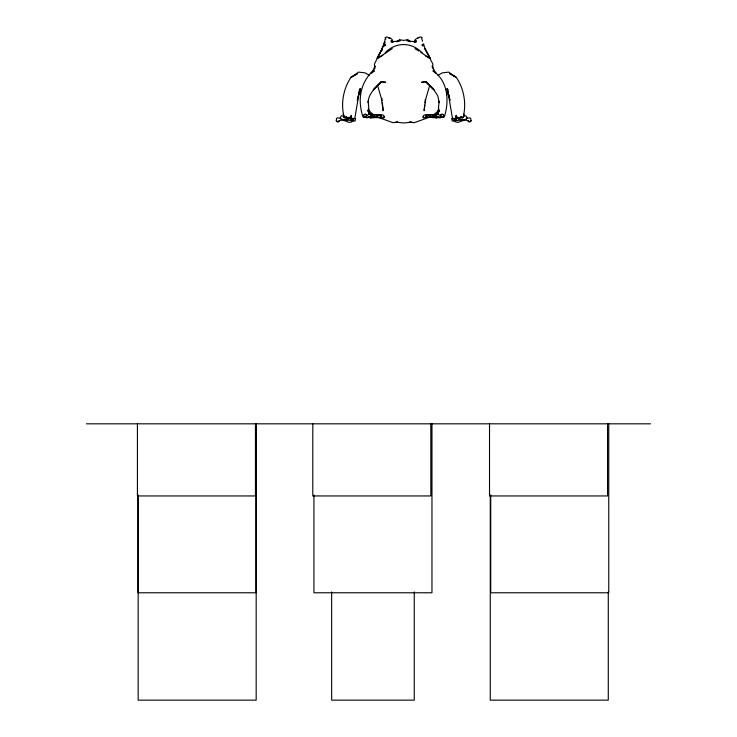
<?xml version="1.0" encoding="UTF-8"?>
<svg xmlns="http://www.w3.org/2000/svg" width="737" height="737" viewBox="0 0 737 737"><rect width="100%" height="100%" fill="white"/><g stroke="black" fill="none" stroke-linecap="round" stroke-linejoin="round"><path stroke-width="1.11" d="M432.748 67.887L432.812 63.962L424.89 48.725L430.15 58.241L424.954 48.32L423.526 43.944M447.571 89.177L446.843 94.981M400.255 40.811L399.408 40.461C400.771 40.885 398.441 39.715 399.38 40.867M453.983 119.763L453.697 120.886L456.894 120.067L454.674 119.947L455.917 120.877M455.89 118.408L456.111 115.331L455.733 118.445L456.028 117.321L454.775 119.007L457.17 116.833L454.241 119.191M424.687 105.096L424.088 110.743L425.866 98.574L429.634 85.621M424.927 102.839L425.286 99.449M374.691 68.873L375.069 65.934L371.992 72.935L373.631 70.043C360.338 82.71 357.325 99.292 362.853 116.593L363.967 117.478L367.266 117.137L365.211 116.99L366.667 117.607L377.224 117.017L376.966 115.212L375.815 114.521L373.899 115.258L370.858 115.193L373.512 115.322M354.746 118.786L359.582 89.969L357.307 100.416L360.181 88.818L359.205 90.006L360.43 88.947L361.185 89.73M423.664 44.183L422.955 45.666L422.209 44.229L422.909 45.657M368.021 102.683C368.417 93.599 375.548 87.546 381.425 81.512L373.281 89.813L381.499 81.936L385.746 82.332L381.471 81.448M463.241 117.33L464.052 114.042L463.297 116.372C466.595 103.456 463.822 88.385 456.314 77.385L449.819 73.645L456.314 77.385M347.413 118.556L347.274 119.108L346.814 118.768M407.893 40.867L408.095 40.222L407.017 40.811M384.456 41.76L382.319 48.32L374.46 63.962L374.543 68.863M368.436 117.284L368.647 116.722M384.954 42.396L384.622 43.234L385.036 39.393L385.626 38.591L385.967 38.96M347.164 119.965L347.468 118.325L346.768 117.119L345.202 117.745L345.082 118.666L345.266 119.551L346.648 120.269L347.836 119.772L341.01 119.403L340.236 117.423L341.452 115.755L342.917 116.031L343.893 117.404L346.666 117.082L345.579 117.469M414.332 41.539L415.152 39.522L418.634 37.513M460.128 118.832L460.22 120.03L461.196 120.269L462.007 119.551L462.081 117.745L461.261 117.017L459.999 117.57L459.796 119.182L460.625 120.269M383.691 117.763L384.069 116.98L383.691 117.763L369.044 117.496M384.364 45.657L384.217 44.653L384.364 45.657L385.064 44.229L384.226 45.712L383.618 44.183M353.419 119.523L353.585 120.886L350.379 120.067L352.608 119.947L351.365 120.877M436.571 115.018L438.708 111.167L438.018 113.673L439.086 101.153L439.252 102.683L437.704 95.617L433.586 89.463L429.708 85.51M350.959 77.385L357.454 73.645L350.959 77.385C343.46 88.385 340.678 103.456 343.976 116.372L343.23 114.042L344.032 117.33M436.967 114.65L439.602 110.439L436.829 114.843M439.178 109.085L436.7 112.31L433.282 115.027M384.954 37.854L386.833 36.85L390.113 38.545L388.639 37.513L390.463 38.131L392.121 39.522L392.941 41.539M364.778 117.017L363.783 116.649M446.088 89.73L446.852 88.947L448.078 90.006L447.101 88.818L449.975 100.416L447.921 91.01M350.508 119.606L350.932 118.629L349.67 118.279M353.041 120.601L355.059 121.043L355.409 118.786L353.852 118.27L352.876 119.053L353.041 120.601L351.577 121.964L349.071 122.434C346.141 121.025 340.899 119.053 338.928 121.061L339.25 120.693L338.384 121.937L336.348 121.006L336.514 118.39L337.325 117.892L341.084 118.381M383.784 117.561L384.263 117.119C384.382 113.691 379.933 115.147 377.952 115.331M371.632 116.732L368.924 117.45L373.871 116.98L368.961 117.423M440.192 115.506L441.693 114.373L440.238 115.322L436.396 113.802L435.3 115.727L435.926 116.824L437.41 116.75L436.571 117.036M383.433 46.33L382.033 48.135L382.153 50.273M352.129 76.722L358.55 72.115L364.87 72.816L369.283 75.321M417.87 38.038L420.44 36.85L422.329 37.854M415.521 41.079L416.212 40.59L414.212 41.594M370.794 73.304L374.378 70.844L372.249 72.3M385.221 52.732C395.566 41.852 411.716 41.852 422.061 52.732M392.296 48.642L377.519 58.352L382.862 55.293M346.648 120.269L348.242 117.312L347.901 118.252L346.473 118.906M396.884 41.539L399.611 39.687L403.636 40.415L407.662 39.687L410.389 41.539M437.99 75.321L442.412 72.816L448.722 72.115L455.144 76.722M429.846 117.082L414.314 122.674L410.684 122.287L403.636 122.968L396.589 122.287L392.959 122.674L377.436 117.082M344.713 117.708L346.132 116.99M436.645 114.751L438.451 113.922L433.531 115.046L426.548 114.585L425.507 116.934L439.298 117.505L433.411 116.98L439.298 117.505L435.364 117.183L436.461 117.349L435.65 116.732M374.341 116.851L370.315 117.856L381.766 116.934L380.725 114.585L373.742 115.046L368.832 113.922L371.531 115.156L374.396 115.359M397.003 41.816L398.938 41.032L390.932 41.852L393.005 42.221M368.343 117.017L371.347 116.824L372.01 114.898L370.877 113.802L367.044 115.322L365.589 114.373L367.081 115.506M437.649 113.949L433.402 115.221L438.451 113.922M437.041 116.879L438.93 117.017M425.802 81.448L421.527 82.332L425.774 81.936L433.992 89.813L425.857 81.512L428.934 84.727M433.061 115.433L435.991 114.843M423.591 117.763L423.213 116.98L423.591 117.763L426.907 117.247L436.958 117.856L435.051 117.533M397.538 122.029L394.875 122.517L397.529 122.149M414.277 42.221L416.341 41.852L408.335 41.032L410.269 41.816M438.727 117.321L430.049 117.017L430.307 115.212L431.467 114.521L433.374 115.258L436.415 115.193M432.877 115.359L435.742 115.156M433.761 115.322L435.53 115.23M438.478 117.505L436.848 117.515L440.606 117.607L442.062 116.99L440.007 117.137L443.315 117.478L444.429 116.593C449.423 100.748 447.939 80.665 432.905 70.844L436.488 73.304M86.469 423.821L650.531 423.821M368.795 117.505L370.435 117.515L368.555 117.321M466.189 118.381L469.948 117.892L470.759 118.39L470.925 121.006L468.898 121.937L468.023 120.693L468.354 121.061C466.374 119.053 461.141 121.025 458.211 122.434L455.696 121.964L454.259 120.619M429.321 115.331C427.349 115.147 422.9 113.691 423.01 117.119L423.489 117.561M409.744 122.149L412.398 122.517L409.735 122.029M372.259 115.036L374.212 115.433M457.603 118.279L456.581 118.307L456.461 119.366M368.832 113.922L373.871 115.221L369.624 113.949M369.863 116.75L370.711 117.036M461.694 117.469L460.616 117.082L463.389 117.404L464.356 116.031L465.821 115.755L467.046 117.423L466.263 119.403L459.437 119.772L460.22 120.03M432.932 116.851L434.102 117.367M393.07 41.594L391.061 40.59L391.762 41.079M461.141 116.99L462.56 117.708M425.304 55.8L429.754 58.352L420.809 52.309M414.986 48.642L418.865 51.083M459.381 118.252L459.031 117.312M374 115.027L370.582 112.31L368.104 109.085M353.041 119.191L350.103 116.833L352.498 119.007L351.254 117.321L351.54 118.445L351.162 115.331L351.392 118.408M442.504 117.017L443.342 117.045L443.398 115.645M421.647 38.591L422.596 41.235M370.444 114.843L367.671 110.439L369.781 113.802M435.023 72.3L433.642 70.043L435.281 72.935L432.214 65.934L432.462 67.887M370.702 115.018L368.564 111.167L369.034 112.835M377.639 85.621L381.407 98.574L383.185 110.743L382.356 102.839M438.635 116.722L438.847 117.284M452.536 118.786L447.856 91.047M360.43 94.981L359.702 89.177M369.126 112.641L368.196 101.153M381.877 98.316L382.116 100.573M608.753 423.821L608.753 592.778L490.731 592.778L490.731 495.08M608.283 591.922L608.283 700.15L490.262 700.15L490.262 495.2M607.546 423.821L607.546 495.946L489.525 495.946L489.525 423.821M431.965 423.821L431.965 592.778L313.934 592.778L313.934 495.08M430.823 423.821L430.823 495.946L312.792 495.946L312.792 423.821M414.258 591.922L414.258 700.15L331.641 700.15L331.641 591.922M256.181 423.821L256.181 700.15L138.16 700.15L138.16 495.2M256.034 423.821L256.034 592.778L138.012 592.778L138.012 495.08M255.444 423.821L255.444 495.946L137.423 495.946L137.423 423.821M443.821 115.912L443.748 116.778L442.467 117.542L440.956 117.054L440.708 116.151L440.837 115.027L442.191 114.014L443.545 114.723L443.821 115.912M458.902 118.574L458.635 120.288L457.52 120.656L456.12 119.873L456.765 117.717L458.442 117.8L458.902 118.574M423.056 44.653L422.955 45.666L423.056 44.653M363.627 115.147L363.949 117.22L366.326 117.054L366.446 115.027L365.856 114.511L365.091 114.014L363.627 115.147M451.864 118.786L452.223 121.043L454.232 120.601L454.397 119.053L453.421 118.27L451.864 118.786M379.988 52.686L377.123 58.241L382.383 48.725L379.988 52.686M348.841 117.8L348.638 120.288L350.711 120.352L350.913 118.104L349.817 117.432L348.841 117.8M456.599 117.865L456.258 118.417L456.599 117.865M443.803 116.63L443.333 117.22L443.803 116.63M470.971 120.693L469.939 121.798L470.971 120.693M385.092 45.224L384.226 45.712L385.092 45.224M381.296 117.211L380.255 117.183L381.296 117.211M407.865 40.461L407.368 40.535L407.865 40.461M370.435 117.294L366.667 117.607L370.435 117.294M376.699 117.275L375.529 117.312L376.699 117.275M427.027 117.183L425.986 117.211L427.027 117.183M431.744 117.312L430.574 117.275L431.744 117.312M440.606 117.607L436.848 117.294L440.606 117.607M363.949 117.22L363.47 116.63L363.949 117.22M422.181 45.224L423.056 45.712L422.181 45.224M337.334 121.798L336.312 120.693L337.334 121.798M350.674 117.865L351.015 118.417L350.674 117.865"/></g></svg>
